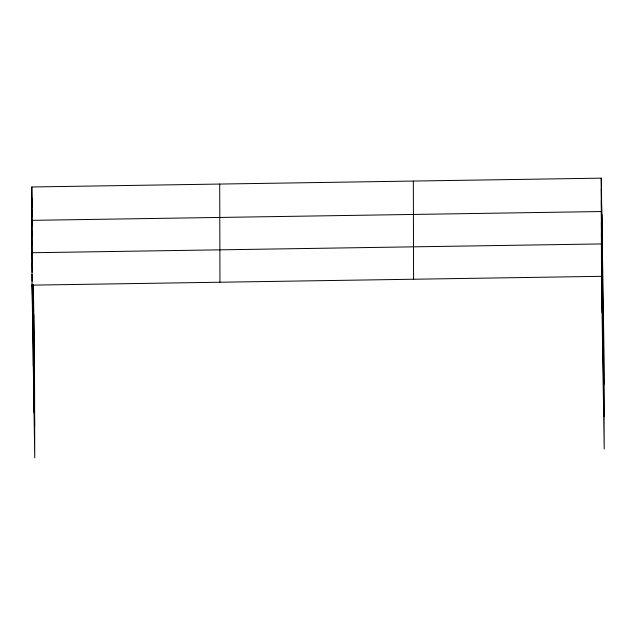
<?xml version="1.0" encoding="UTF-8"?>
<svg xmlns="http://www.w3.org/2000/svg" width="636" height="636" viewBox="0 0 636 636"><rect width="100%" height="100%" fill="white"/><g stroke="black" fill="none" stroke-linecap="round" stroke-linejoin="round"><path stroke-width="0.95" d="M33.342 285.031L34.511 359.674L34.742 457.848L32.031 285.143L31.8 186.968L601.259 178.152L603.969 350.857L604.2 449.032L601.489 276.326L601.259 178.152M32.031 285.143L601.489 276.326M601.282 189.282L601.855 225.534M601.306 200.404L601.879 236.656M604.049 384.239L601.338 211.534L31.88 220.35L32.126 236.028M601.362 222.33L601.926 258.582M601.386 233.126L601.958 269.378M604.12 416.636L601.41 243.93L31.951 252.746L32.126 263.519M601.433 254.726L602.006 290.978M601.465 265.522L602.03 301.774M31.8 186.968L32.126 207.543M31.824 198.098L32.118 216.709M31.856 209.22L32.11 225.875M32.897 284.984L34.59 393.056M31.903 231.146L32.118 244.86M31.927 241.942L32.11 253.7M34.67 425.452L32.46 285.079L32.595 321.395M31.983 263.543L32.118 272.359M32.317 285.095L32.547 299.795M32.007 274.339L32.11 281.199M32.158 284.141L32.571 310.591M603.262 305.829L603.492 404.003M602.53 259.432L602.761 357.607M601.831 214.404L602.053 312.578M413.336 181.061L413.567 279.236M219.722 184.058L219.953 282.233M33.803 314.645L34.034 412.82M33.12 284.944L33.303 366.423"/></g></svg>
